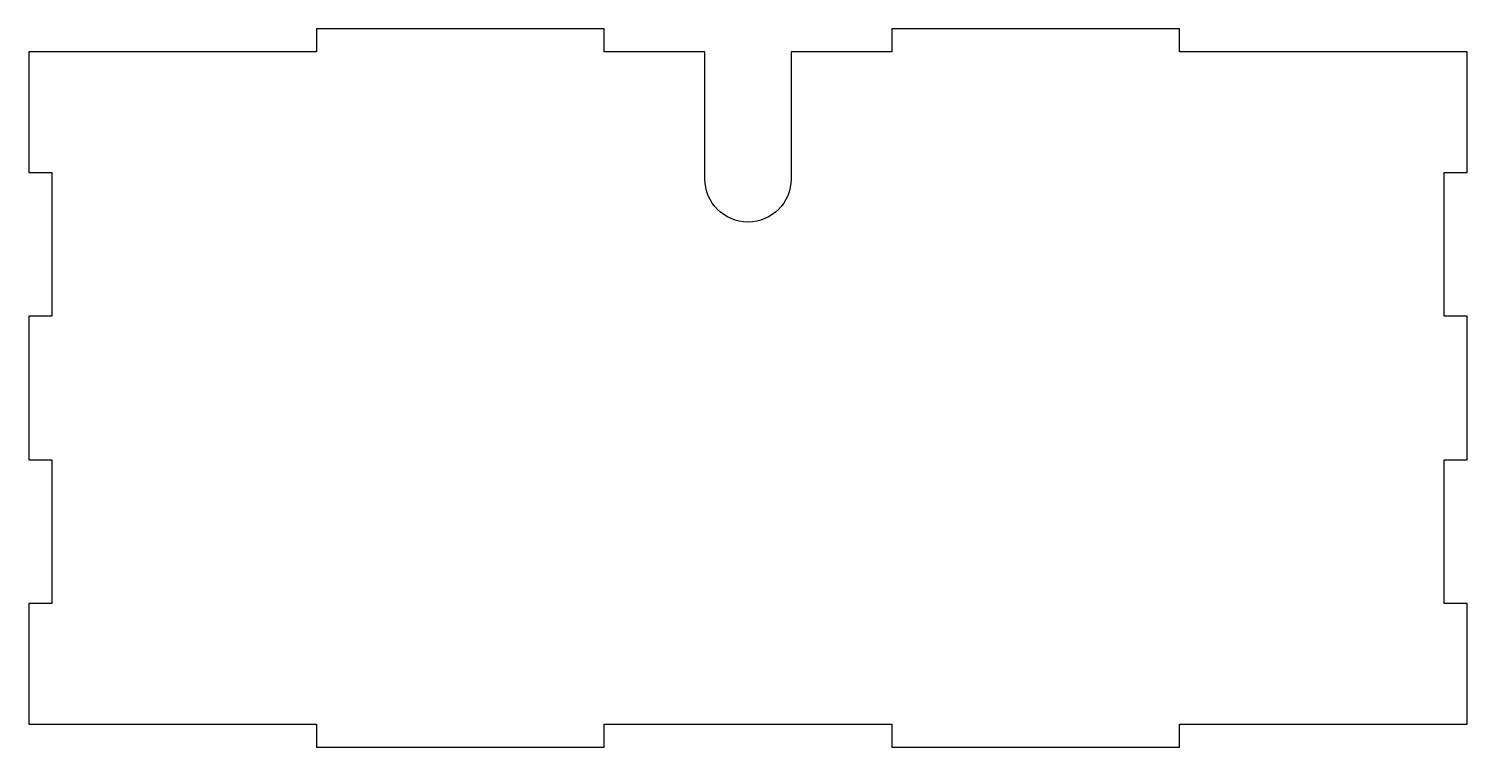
# Model space of a CAD drawing. Header units: millimetres. Extents: x -200 to 0, y 0 to 100.
import ezdxf

# ---------------------------------------------------------------- set-up
doc = ezdxf.new("R2010")
doc.units = ezdxf.units.MM
doc.layers.get('0').update_dxf_attribs({"linetype": 'CONTINUOUS'})

msp = doc.modelspace()

# ---------------------------------------------------------------- linework, layer by layer
msp.add_lwpolyline([(-106, 79.1), (-106, 96.8), (-120, 96.8), (-120, 100), (-160, 100), (-160, 96.8), (-200, 96.8), (-200, 80), (-196.8, 80), (-196.8, 60), (-200, 60), (-200, 40), (-196.8, 40), (-196.8, 20), (-200, 20), (-200, 3.2), (-160, 3.2), (-160, 0), (-120, 0), (-120, 3.2), (-80, 3.2), (-80, 0), (-40, 0), (-40, 3.2), (0, 3.2), (0, 20), (-3.2, 20), (-3.2, 40), (0, 40), (0, 60), (-3.2, 60), (-3.2, 80), (0, 80), (0, 96.8), (-40, 96.8), (-40, 100), (-80, 100), (-80, 96.8), (-94, 96.8), (-94, 79.1, -1)], format="xyb", close=True)

doc.saveas('drawing.dxf')
